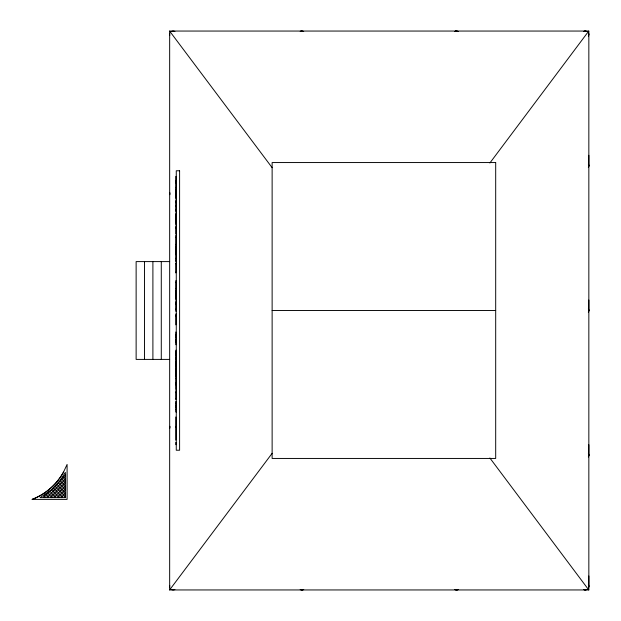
<?xml version="1.0" encoding="UTF-8"?>
<svg xmlns="http://www.w3.org/2000/svg" width="621" height="621" viewBox="0 0 621 621"><rect width="100%" height="100%" fill="white"/><g stroke="black" fill="none" stroke-linecap="round" stroke-linejoin="round"><path stroke-width="0.93" d="M588.84 575.977L588.84 586.457L588.374 584.71A3.493 3.493 0 0 1 588.374 588.203M588.84 455.232L588.374 453.485A3.493 3.493 0 0 1 588.374 456.978L588.84 455.232L588.84 444.752M588.84 310.5L588.374 308.753A3.493 3.493 0 0 1 588.374 312.247L588.84 310.5L588.84 300.021M588.84 165.768L588.374 164.022A3.493 3.493 0 0 1 588.374 167.515L588.84 165.768L588.84 155.289M588.84 33.93L588.374 35.676M63.505 472.123L67.091 464.454L67.091 499.385L32.16 499.385A60.835 60.835 0 0 0 63.505 472.123C56.643 484.496 45.364 494.308 32.16 499.385M60.284 480.281L65.345 472.364L65.345 497.638L40.07 497.638L51.38 489.829L60.284 480.281L60.974 481.042L60.105 481.919L59.469 481.283M272.145 453.314L169.595 589.95L588.84 589.95L588.84 31.05L169.595 31.05L272.145 167.686M489.868 163.012L588.77 31.05M47.017 493.26L47.879 494.145L48.748 493.268L48.027 492.546M65.345 474.933L64.468 475.802L65.345 476.68M65.345 478.426L64.468 479.296L65.345 480.173M65.345 481.919L64.468 482.789L65.345 483.666M65.345 485.412L64.468 486.282L65.345 487.159M65.345 488.906L64.468 489.775L65.345 490.652M65.345 492.399L64.468 493.268L65.345 494.145M65.345 495.892L64.468 496.761L65.345 497.638M585.347 31.05L583.6 31.516A3.493 3.493 0 0 1 587.093 31.516M176.263 176.426L175.836 176.426L175.836 198.891L176.263 198.891M175.836 181.037L176.263 181.037M175.836 182.861L176.263 182.861M175.836 187.379L176.263 187.379M175.836 187.48L176.263 187.48M175.836 189.219L176.263 189.219M175.836 190.468L176.263 190.468M175.836 190.973L176.263 190.973M175.836 192.005L176.263 192.005M175.836 193.084L176.263 193.084M175.836 194.257L176.263 194.257M175.836 195.204L176.263 195.204M175.836 195.716L176.263 195.716M175.836 196.958L176.263 196.958M176.263 200.187L175.836 200.187L175.836 211.963L176.263 211.963M175.836 201.895L176.263 201.895M175.836 202.679L176.263 202.679M175.836 205.45L176.263 205.45M175.836 206.11L176.263 206.11M175.836 206.552L176.263 206.552M175.836 209.424L176.263 209.424M175.836 210.131L176.263 210.131M176.263 213.259L175.836 213.259L175.836 224.771L176.263 224.771M175.836 215.107L176.263 215.107M175.836 216.349L176.263 216.349M175.836 216.861L176.263 216.861M175.836 217.893L176.263 217.893M175.836 218.972L176.263 218.972M175.836 220.145L176.263 220.145M175.836 221.092L176.263 221.092M175.836 221.596L176.263 221.596M175.836 222.846L176.263 222.846M176.263 226.075L175.836 226.075L175.836 234.032L176.263 234.032M175.836 227.899L176.263 227.899M176.263 235.475L175.836 235.475L175.836 244.146M175.836 237.3L176.263 237.3M176.263 244.402L175.836 244.402L175.836 255.914L176.263 255.914M175.836 246.25L176.263 246.25M175.836 247.492L176.263 247.492M175.836 248.004L176.263 248.004M175.836 249.037L176.263 249.037M175.836 250.116L176.263 250.116M175.836 251.288L176.263 251.288M175.836 252.235L176.263 252.235M175.836 252.739L176.263 252.739M175.836 253.989L176.263 253.989M176.263 256.683L175.836 256.683L175.836 262.015L176.263 262.015M175.836 258.437L176.263 258.437M175.836 260.261L176.263 260.261M169.665 261.596L136.131 261.596L136.131 359.404L169.665 359.404M176.263 263.583L175.836 263.583L175.836 272.93M175.836 263.708L176.263 263.708M175.836 272.254L176.263 272.254M175.836 272.394L176.263 272.394M176.263 280.692L175.836 280.692L175.836 300.122L176.263 300.122M175.836 282.524L176.263 282.524M175.836 288.61L176.263 288.656M175.836 290.457L176.263 290.457M175.836 291.699L176.263 291.699M175.836 292.204L176.263 292.204M175.836 293.236L176.263 293.236M175.836 294.323L176.263 294.323M175.836 295.487L176.263 295.487M175.836 296.442L176.263 296.442M175.836 296.947L176.263 296.947M175.836 298.196L176.263 298.196M176.263 301.426L175.836 301.426L175.836 311.245L176.263 311.245M175.836 303.126L176.263 303.126M175.836 304.018L176.263 304.018M175.836 309.196L176.263 309.196M175.836 309.537L176.263 309.537M272.13 310.5L495.69 310.5M176.263 314.032L175.836 314.032L175.836 324.861M175.836 315.856L176.263 315.856M175.836 334.525L176.263 334.525M175.836 335.394L176.263 335.394M175.836 337.133L176.263 337.133M175.836 339.64L176.263 339.64M175.836 340.378L176.263 340.378M175.836 340.44L176.263 340.44M175.836 340.564L176.263 340.564M175.836 341.395L176.263 341.395M175.836 342.365L176.263 342.326M176.263 344.686L175.836 344.686L175.836 331.979M176.263 350.228L175.836 350.228L175.836 366.794L176.263 366.794M175.836 352.107L176.263 352.107M175.836 353.745L176.263 353.745M175.836 354.87L176.263 354.87M175.836 355.755L176.263 355.755M175.836 357.618L176.263 357.618M175.836 358.488L176.263 358.488M175.836 359.474L176.263 359.474M175.836 361.282L176.263 361.282M175.836 362.253L176.263 362.253M175.836 363.339L176.263 363.339M175.836 365.001L176.263 365.001M176.263 366.941L175.836 366.941L175.836 389.398L176.263 389.398M175.836 368.781L176.263 368.781M175.836 370.031L176.263 370.031M175.836 370.535L176.263 370.535M175.836 371.568L176.263 371.568M175.836 372.647L176.263 372.647M175.836 373.819L176.263 373.819M175.836 374.766L176.263 374.766M175.836 375.278L176.263 375.278M175.836 376.52L176.263 376.52M175.836 378.453L176.263 378.352M175.836 382.963L176.263 382.963M175.836 384.787L176.263 384.787M176.263 390.788L175.836 390.788L175.836 399.373L176.263 399.373M175.836 392.612L176.263 392.612M175.836 398.907L176.263 398.907M176.263 401.383L175.836 401.383L175.836 412.018L176.263 412.018M175.836 403.208L176.263 403.208M175.836 405.296L176.263 405.296M175.836 407.128L176.263 407.128M175.836 409.65L176.263 409.65M176.263 427.256L175.836 427.256L175.836 416.978M176.263 442.462L175.836 442.462L175.836 444.636L176.263 444.636M585.347 589.95L583.6 589.484A3.493 3.493 0 0 0 587.093 589.484M58.692 482.253L59.228 482.789L58.358 483.666L57.908 483.216M57.093 484.147L57.481 484.535L56.612 485.412L56.247 485.048M55.409 485.956L55.735 486.282L54.865 487.159L54.563 486.856M53.662 487.702L53.988 488.028L53.119 488.906L52.754 488.541M51.853 489.387L52.242 489.775L51.372 490.652L50.922 490.202M49.959 490.986L50.495 491.522L49.626 492.399L48.989 491.762M489.868 457.988L588.77 589.95M175.836 428.164L175.836 440.142M169.665 31.05L169.665 589.95M161.281 261.596L161.281 359.404M152.898 261.596L152.898 359.404M144.514 261.596L144.514 359.404M174.905 589.484A3.493 3.493 0 0 1 171.412 589.484M169.789 587.357A3.493 3.493 0 0 1 169.789 585.556M169.789 35.444A3.493 3.493 0 0 1 169.789 33.643M171.412 31.516A3.493 3.493 0 0 1 174.905 31.516M588.374 32.797A3.493 3.493 0 0 1 588.374 36.29M169.789 192.828L169.789 194.637A3.493 3.493 0 0 1 169.789 192.828M169.789 426.363L169.789 428.172A3.493 3.493 0 0 1 169.789 426.363M44.386 495.892L43.509 496.761L44.386 497.638L45.255 496.761L44.386 495.892M46.133 494.145L45.255 495.015L46.133 495.892L47.002 495.015L46.133 494.145M61.852 478.426L60.967 479.311L61.852 480.173L62.721 479.296L61.852 478.426M63.598 476.68L62.721 477.549L63.598 478.426L64.468 477.549L63.598 476.68M47.879 495.892L47.002 496.761L47.879 497.638L48.748 496.761L47.879 495.892M49.626 494.145L48.748 495.015L49.626 495.892L50.495 495.015L49.626 494.145M51.372 492.399L50.495 493.268L51.372 494.145L52.242 493.268L51.372 492.399M53.119 490.652L52.242 491.522L53.119 492.399L53.988 491.522L53.119 490.652M54.865 488.906L53.988 489.775L54.865 490.652L55.735 489.775L54.865 488.906M56.612 487.159L55.735 488.028L56.612 488.906L57.481 488.028L56.612 487.159M58.358 485.412L57.481 486.282L58.358 487.159L59.228 486.282L58.358 485.412M60.105 483.666L59.228 484.535L60.105 485.412L60.974 484.535L60.105 483.666M61.852 481.919L60.974 482.789L61.852 483.666L62.721 482.789L61.852 481.919M63.598 480.173L62.721 481.042L63.598 481.919L64.468 481.042L63.598 480.173M51.372 495.892L50.495 496.761L51.372 497.638L52.242 496.761L51.372 495.892M53.119 494.145L52.242 495.015L53.119 495.892L53.988 495.015L53.119 494.145M54.865 492.399L53.988 493.268L54.865 494.145L55.735 493.268L54.865 492.399M56.612 490.652L55.735 491.522L56.612 492.399L57.481 491.522L56.612 490.652M58.358 488.906L57.481 489.775L58.358 490.652L59.228 489.775L58.358 488.906M60.105 487.159L59.228 488.028L60.105 488.906L60.974 488.028L60.105 487.159M61.852 485.412L60.974 486.282L61.852 487.159L62.721 486.282L61.852 485.412M63.598 483.666L62.721 484.535L63.598 485.412L64.468 484.535L63.598 483.666M54.865 495.892L53.988 496.761L54.865 497.638L55.735 496.761L54.865 495.892M56.612 494.145L55.735 495.015L56.612 495.892L57.481 495.015L56.612 494.145M58.358 492.399L57.481 493.268L58.358 494.145L59.228 493.268L58.358 492.399M60.105 490.652L59.228 491.522L60.105 492.399L60.974 491.522L60.105 490.652M61.852 488.906L60.974 489.775L61.852 490.652L62.721 489.775L61.852 488.906M63.598 487.159L62.721 488.028L63.598 488.906L64.468 488.028L63.598 487.159M58.358 495.892L57.481 496.761L58.358 497.638L59.228 496.761L58.358 495.892M60.105 494.145L59.228 495.015L60.105 495.892L60.974 495.015L60.105 494.145M61.852 492.399L60.974 493.268L61.852 494.145L62.721 493.268L61.852 492.399M63.598 490.652L62.721 491.522L63.598 492.399L64.468 491.522L63.598 490.652M61.852 495.892L60.974 496.761L61.852 497.638L62.721 496.761L61.852 495.892M63.598 494.145L62.721 495.015L63.598 495.892L64.468 495.015L63.598 494.145M301.038 31.166L300.191 31.516A3.493 3.493 0 0 1 303.685 31.516L301.038 31.166M455.667 31.166L454.82 31.516A3.493 3.493 0 0 1 458.314 31.516L455.667 31.166M303.685 589.484L301.938 589.95L300.191 589.484A3.493 3.493 0 0 0 303.685 589.484M458.314 589.484L456.567 589.95L454.82 589.484A3.493 3.493 0 0 0 458.314 589.484M495.69 162.555L272.13 162.555L272.13 458.445L495.69 458.445L495.69 162.555M179.601 170.775L176.263 170.775L176.263 450.225L179.601 450.225L179.601 170.775M176.263 427.108L175.836 427.108L176.263 427.116"/></g></svg>
